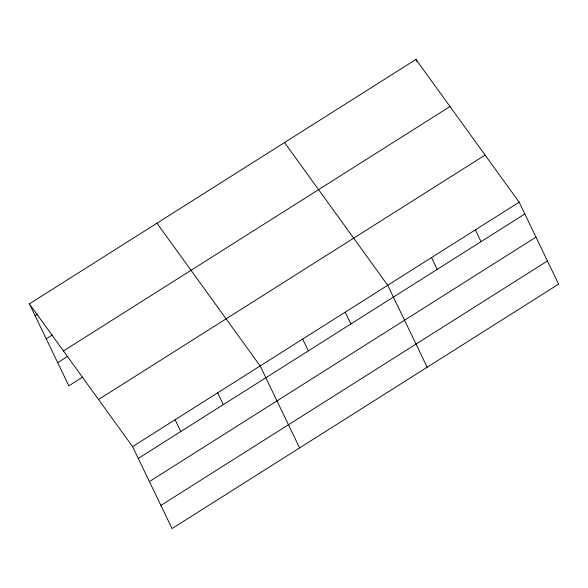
<?xml version="1.0" encoding="UTF-8"?>
<svg xmlns="http://www.w3.org/2000/svg" width="588" height="588" viewBox="0 0 588 588"><rect width="100%" height="100%" fill="white"/><g stroke="black" fill="none" stroke-linecap="round" stroke-linejoin="round"><path stroke-width="0.88" d="M29.4 303.864L415.959 59.425L519.153 202.169L558.6 284.136L172.041 528.575L132.594 446.615L29.4 303.864L68.847 385.831L82.761 377.026M35.074 315.66L37.397 314.198M46.224 338.82L52.405 334.91M63.453 350.977L450.011 106.531M57.705 362.671L67.752 356.321M98.541 399.509L485.1 155.063M132.594 446.615L519.153 202.169M138.268 458.412L524.834 213.966M149.411 481.565L535.977 237.126M160.899 505.423L547.457 260.976M284.533 142.531L387.72 285.283L427.167 367.243M156.967 223.197L260.161 365.949L299.601 447.909M415.959 59.425L417.098 61.784M475.347 229.871L481.021 241.668M431.533 257.581L437.207 269.377M345.2 312.169L350.882 323.966M302.68 339.063L308.355 350.86M217.634 392.835L223.315 404.632M175.114 419.729L180.795 431.526"/></g></svg>
